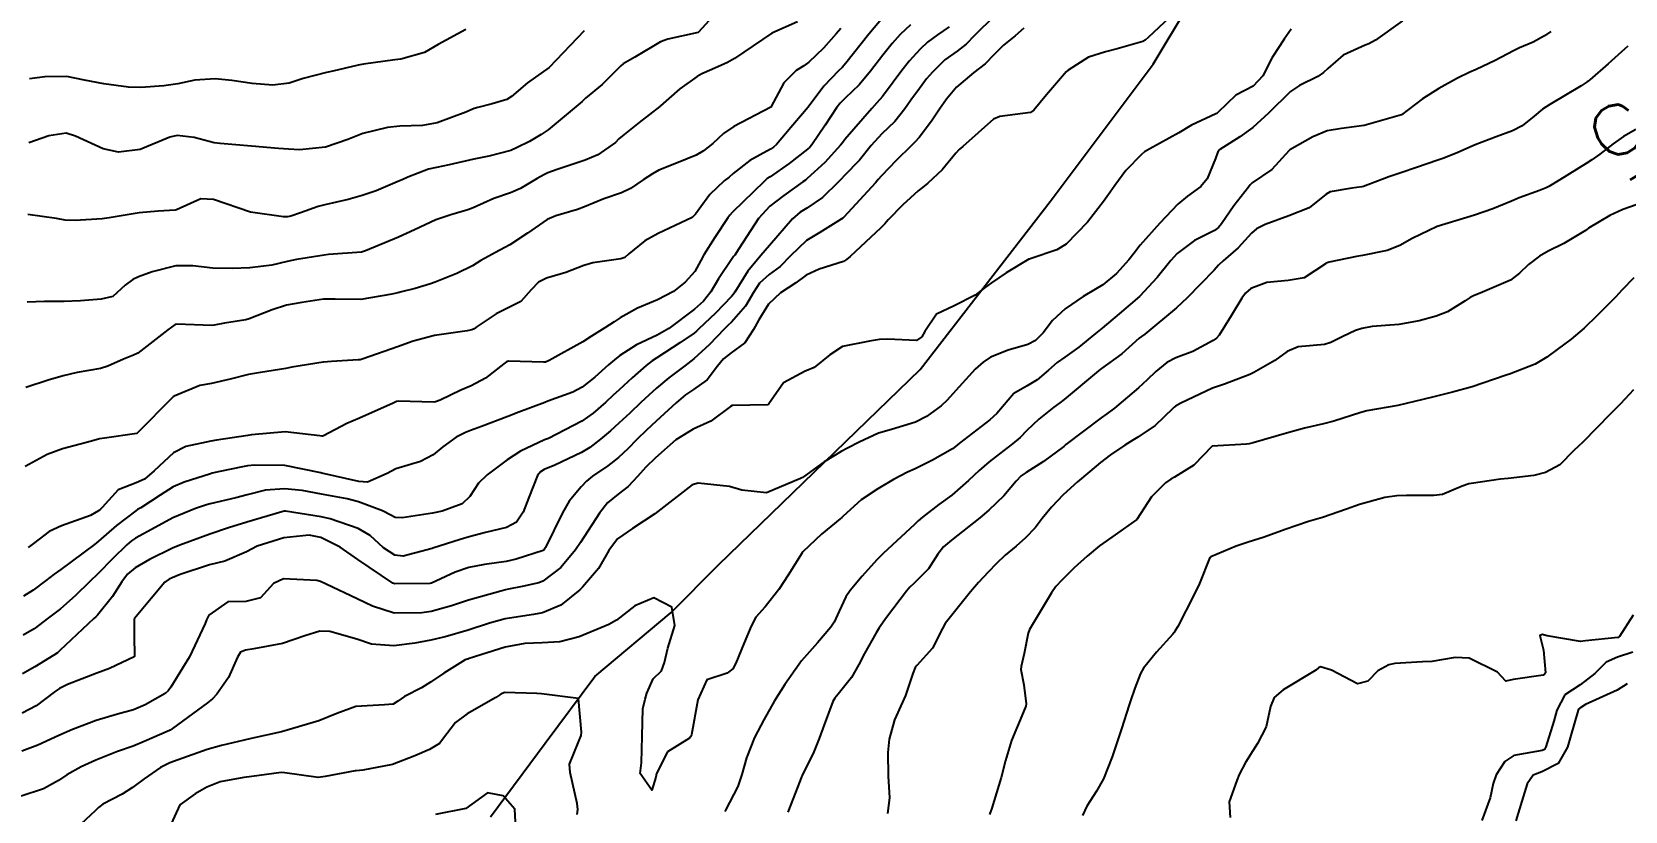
# Model space of a CAD drawing. Header units: metres. Extents: x 292545 to 299085, y 7450245 to 7463078.
# Drawn here: x 294985.4 to 295071.3, y 7462805.5 to 7462847.5 of the extents above; entities that cross this region are included whole.
import ezdxf
from ezdxf.enums import TextEntityAlignment as Align

# ---------------------------------------------------------------- set-up
doc = ezdxf.new("R2010")
doc.units = ezdxf.units.M
for name, color, linetype in [('Cotas', 45, 'Continuous'), ('Curvas de Nivel 1m', 11, 'Continuous'), ('Curvas de Nivel 5m', 15, 'Continuous'), ('Hidrografia', 140, 'Continuous')]:
    doc.layers.add(name, color=color, linetype=linetype)
doc.styles.add('Style-STANDARD', font='STANDARD.shx')

msp = doc.modelspace()

# ---------------------------------------------------------------- linework, layer by layer
at = {"layer": 'Curvas de Nivel 1m', "flags": 128}
for points, elevation in [([(295059.304, 7462848.104), (295057.852, 7462847.062), (295057.491, 7462846.866), (295057.289, 7462846.794), (295056.108, 7462846.254), (295055.27, 7462845.532), (295055.05, 7462845.308), (295054.744, 7462845.095), (295053.743, 7462844.62), (295053.255, 7462844.292), (295052.079, 7462843.127), (295051.235, 7462842.357), (295050.524, 7462841.853), (295049.448, 7462841.158), (295049.343, 7462841.037), (295049.216, 7462840.674), (295048.773, 7462839.59), (295048.424, 7462839.168), (295047.712, 7462838.65), (295047.183, 7462838.22), (295046.207, 7462837.194), (295045.161, 7462836.001), (295044.805, 7462835.565), (295044.542, 7462835.216), (295043.88, 7462834.484), (295043.132, 7462833.866), (295042.738, 7462833.627), (295042.081, 7462833.246), (295041.116, 7462832.574), (295040.432, 7462831.944), (295039.929, 7462831.272), (295039.508, 7462830.865), (295039.093, 7462830.649), (295038.032, 7462830.347), (295037.083, 7462829.972), (295036.679, 7462829.705), (295036.264, 7462829.312), (295035.059, 7462827.987), (295034.747, 7462827.644), (295034.425, 7462827.336), (295033.628, 7462826.764), (295033.044, 7462826.468), (295031.736, 7462826.066), (295031.038, 7462825.863), (295030.006, 7462825.39), (295029.371, 7462825.054), (295029.025, 7462824.873), (295028.109, 7462824.317), (295027.004, 7462823.511), (295026.95, 7462823.475), (295026.84, 7462823.422), (295024.995, 7462822.656), (295023.67, 7462822.79), (295022.998, 7462822.986), (295021.315, 7462823.171), (295020.999, 7462823.077), (295018.983, 7462821.52), (295017.779, 7462820.727), (295016.969, 7462820.175), (295016.492, 7462819.547), (295015.94, 7462818.564), (295015.078, 7462817.568), (295014.932, 7462817.429), (295013.906, 7462816.598), (295012.919, 7462816.175), (295012.428, 7462816.084), (295010.915, 7462815.852), (295010.058, 7462815.623), (295008.909, 7462815.241), (295007.673, 7462814.885), (295006.903, 7462814.707), (295006.032, 7462814.538), (295004.9, 7462814.394), (295003.702, 7462814.499), (295002.903, 7462814.767), (295001.448, 7462815.184), (295000.908, 7462815.194), (295000.102, 7462814.939), (294998.901, 7462814.524), (294997.359, 7462814.234), (294996.897, 7462814.176), (294996.626, 7462814.053), (294996.462, 7462813.784), (294995.98, 7462812.686), (294995.356, 7462811.795), (294995.119, 7462811.539), (294994.858, 7462811.322), (294992.957, 7462809.941), (294992.843, 7462809.85), (294992.806, 7462809.83), (294991.44, 7462809.241), (294990.834, 7462809), (294989.991, 7462808.699), (294988.827, 7462808.239), (294988.031, 7462807.882), (294987.258, 7462807.452), (294986.812, 7462807.147), (294986.014, 7462806.698), (294984.798, 7462806.289)], 678), ([(295037.304, 7462848.369), (295036.218, 7462847.316), (295035.77, 7462846.839), (295035.28, 7462846.474), (295034.616, 7462845.993), (295033.952, 7462845.343), (295033.639, 7462844.966), (295033.254, 7462844.459), (295032.782, 7462843.822), (295032.457, 7462843.358), (295031.917, 7462842.682), (295031.229, 7462842.014), (295030.647, 7462841.379), (295030.012, 7462840.587), (295029.198, 7462839.739), (295029.027, 7462839.571), (295028.869, 7462839.403), (295028.02, 7462838.576), (295027.179, 7462838.009), (295026.818, 7462837.782), (295026.398, 7462837.428), (295025.158, 7462835.984), (295024.703, 7462835.454), (295023.99, 7462834.612), (295023.287, 7462833.468), (295023.225, 7462833.365), (295023.121, 7462833.239), (295022.246, 7462832.344), (295021.349, 7462831.488), (295021.223, 7462831.367), (295021.101, 7462831.263), (295020.327, 7462830.733), (295019.087, 7462829.923), (295018.837, 7462829.771), (295018.509, 7462829.526), (295017.762, 7462828.844), (295017.063, 7462828.207), (295016.71, 7462827.892), (295016.336, 7462827.547), (295015.656, 7462826.945), (295015.042, 7462826.514), (295013.239, 7462825.587), (295013.032, 7462825.504), (295011.728, 7462824.9), (295011.021, 7462824.435), (295009.935, 7462823.626), (295009.464, 7462823.175), (295008.995, 7462822.456), (295008.582, 7462822.051), (295007.516, 7462821.655), (295007.071, 7462821.57), (295006.982, 7462821.557), (295005.347, 7462821.309), (295004.979, 7462821.317), (295004.739, 7462821.443), (295004.297, 7462821.69), (295002.99, 7462822.168), (295002.385, 7462822.323), (295000.996, 7462822.589), (294999.964, 7462822.774), (294999, 7462822.871), (294997.977, 7462822.787), (294996.994, 7462822.549), (294996.388, 7462822.39), (294994.987, 7462822.054), (294994.79, 7462821.998), (294994.199, 7462821.812), (294992.978, 7462821.305), (294992.027, 7462820.785), (294990.967, 7462820.216), (294990.747, 7462820.071), (294990.504, 7462819.855), (294989.726, 7462819.091), (294988.947, 7462818.302), (294988.514, 7462817.876), (294987.717, 7462817.102), (294986.92, 7462816.394), (294986.64, 7462816.18), (294986.276, 7462815.906), (294985.498, 7462815.323), (294984.903, 7462814.972)], 682), ([(295026.674, 7462848.051), (295025.293, 7462847.44), (295023.279, 7462846.064), (295022.9, 7462845.851), (295022.045, 7462845.482), (295021.52, 7462845.236), (295021.267, 7462845.096), (295020.325, 7462844.431), (295019.284, 7462843.519), (295019.243, 7462843.486), (295018.137, 7462842.628), (295017.227, 7462841.907), (295017.035, 7462841.732), (295016.849, 7462841.544), (295015.896, 7462840.87), (295015.213, 7462840.59), (295013.703, 7462840.078), (295013.206, 7462839.898), (295012.992, 7462839.805), (295012.631, 7462839.596), (295011.739, 7462839.061), (295011.191, 7462838.821), (295010.288, 7462838.518), (295009.179, 7462838.026), (295008.9, 7462837.912), (295007.975, 7462837.648), (295007.17, 7462837.367), (295006.008, 7462836.828), (295005.16, 7462836.429), (295003.373, 7462835.707), (295003.213, 7462835.648), (295003.152, 7462835.635), (295001.379, 7462835.498), (295001.149, 7462835.471), (294999.657, 7462835.234), (294999.147, 7462835.126), (294998.318, 7462834.936), (294997.143, 7462834.787), (294996.185, 7462834.747), (294995.143, 7462834.767), (294994.067, 7462834.888), (294993.144, 7462834.885), (294991.867, 7462834.566), (294991.137, 7462834.297), (294990.829, 7462834.161), (294990.42, 7462833.857), (294989.742, 7462833.245), (294989.121, 7462833.096), (294987.995, 7462833.006), (294987.119, 7462832.974), (294986.058, 7462832.972), (294985.118, 7462832.938)], 687), ([(295022.265, 7462848.519), (295021.33, 7462847.49), (295021.308, 7462847.475), (295019.674, 7462847.121), (295019.287, 7462846.966), (295017.891, 7462846.142), (295017.275, 7462845.783), (295017.142, 7462845.674), (295017.018, 7462845.543), (295016.144, 7462844.667), (295015.248, 7462843.925), (295015.054, 7462843.755), (295014.844, 7462843.566), (295013.229, 7462842.234), (295012.855, 7462841.965), (295012.218, 7462841.6), (295011.562, 7462841.264), (295011.218, 7462841.119), (295010.031, 7462840.805), (295009.213, 7462840.635), (295007.891, 7462840.331), (295007.208, 7462840.191), (295006.775, 7462840.096), (295005.652, 7462839.676), (295005.345, 7462839.534), (295005.2, 7462839.469), (295003.945, 7462838.939), (295003.188, 7462838.678), (295002.44, 7462838.462), (295001.18, 7462838.177), (295000.813, 7462838.099), (294999.865, 7462837.743), (294999.349, 7462837.57), (294999.171, 7462837.534), (294998.947, 7462837.529), (294997.173, 7462837.78), (294995.183, 7462838.474), (294994.492, 7462838.499), (294993.174, 7462837.909), (294993.105, 7462837.89), (294992.199, 7462837.835), (294991.172, 7462837.752), (294989.548, 7462837.488), (294989.168, 7462837.422), (294987.714, 7462837.338), (294987.168, 7462837.358), (294986.712, 7462837.44), (294985.17, 7462837.656)], 688), ([(295053.298, 7462847.65), (295052.917, 7462847.116), (295052.272, 7462846.131), (295051.779, 7462845.132), (295051.257, 7462844.582), (295050.316, 7462844.086), (295049.35, 7462843.159), (295049.292, 7462843.11), (295049.242, 7462843.085), (295047.93, 7462842.479), (295047.232, 7462842.057), (295045.679, 7462841.203), (295045.393, 7462841.035), (295045.218, 7462840.889), (295044.389, 7462840.034), (295043.784, 7462839.224), (295043.544, 7462838.871), (295043.184, 7462838.365), (295042.307, 7462837.243), (295041.161, 7462836.061), (295040.667, 7462835.756), (295039.27, 7462835.279), (295039.18, 7462835.252), (295039.152, 7462835.245), (295037.919, 7462834.514), (295037.133, 7462833.969), (295036.743, 7462833.691), (295036.247, 7462833.313), (295035.117, 7462832.736), (295034.171, 7462832.281), (295033.537, 7462831.346), (295033.376, 7462831.07), (295033.098, 7462830.861), (295031.534, 7462830.93), (295031.098, 7462830.918), (295030.548, 7462830.829), (295029.094, 7462830.539), (295028.411, 7462830.085), (295027.57, 7462829.415), (295027.235, 7462829.264), (295027.08, 7462829.216), (295025.924, 7462828.583), (295025.134, 7462827.449), (295025.052, 7462827.392), (295023.158, 7462827.363), (295023.051, 7462827.306), (295022.002, 7462826.522), (295021.039, 7462826.085), (295020.114, 7462825.504), (295019.023, 7462824.546), (295018.499, 7462824.044), (295018.035, 7462823.53), (295017.548, 7462822.991), (295016.998, 7462822.574), (295016.432, 7462822.105), (295015.994, 7462821.55), (295014.967, 7462819.978), (295014.692, 7462819.573), (295013.904, 7462818.625), (295012.937, 7462817.886), (295012.727, 7462817.801), (295011.818, 7462817.601), (295011.088, 7462817.452), (295010.931, 7462817.415), (295010.666, 7462817.35), (295008.925, 7462816.871), (295008.014, 7462816.557), (295006.919, 7462816.258), (295006.408, 7462816.175), (295004.918, 7462816.165), (295003.757, 7462816.533), (295002.925, 7462816.936), (295001.257, 7462817.727), (295000.944, 7462817.873), (295000.747, 7462817.93), (294998.946, 7462818.023), (294998.403, 7462817.758), (294997.703, 7462816.996), (294996.928, 7462816.785), (294995.951, 7462816.766), (294994.917, 7462816.054), (294994.831, 7462815.884), (294994.797, 7462815.802), (294994.721, 7462815.613), (294993.881, 7462813.815), (294993.509, 7462813.195), (294992.868, 7462812.168), (294992.728, 7462811.968), (294992.564, 7462811.833), (294991.482, 7462811.219), (294990.854, 7462810.959), (294989.989, 7462810.721), (294988.848, 7462810.378), (294987.578, 7462809.889), (294986.84, 7462809.566), (294985.707, 7462809.038), (294984.831, 7462808.731)], 679), ([(295038.877, 7462847.704), (295038.41, 7462847.289), (295037.787, 7462846.794), (295037.278, 7462846.289), (295036.786, 7462845.792), (295036.186, 7462845.316), (295035.255, 7462844.534), (295034.704, 7462843.879), (295034.329, 7462843.339), (295033.895, 7462842.685), (295033.228, 7462841.82), (295033.01, 7462841.568), (295032.803, 7462841.354), (295032.001, 7462840.572), (295031.199, 7462839.745), (295031.025, 7462839.543), (295030.876, 7462839.375), (295029.174, 7462837.511), (295029.114, 7462837.46), (295029.037, 7462837.401), (295027.881, 7462836.697), (295027.161, 7462836.258), (295026.295, 7462835.433), (295025.738, 7462834.847), (295025.137, 7462834.421), (295024.62, 7462833.965), (295024.306, 7462833.458), (295023.867, 7462832.711), (295023.107, 7462831.856), (295022.91, 7462831.667), (295022.723, 7462831.474), (295021.934, 7462830.642), (295021.087, 7462829.874), (295020.59, 7462829.497), (295019.729, 7462828.854), (295019.065, 7462828.293), (295018.66, 7462827.923), (295018.232, 7462827.528), (295017.629, 7462826.952), (295017.042, 7462826.4), (295016.588, 7462825.994), (295016.054, 7462825.55), (295015.481, 7462825.102), (295015.026, 7462824.823), (295013.586, 7462824.149), (295013.016, 7462823.904), (295012.816, 7462823.791), (295012.647, 7462823.594), (295012.184, 7462822.409), (295011.877, 7462821.601), (295011.51, 7462821.073), (295010.975, 7462820.782), (295009.85, 7462820.505), (295008.969, 7462820.279), (295008.472, 7462820.141), (295007.007, 7462819.66), (295006.976, 7462819.647), (295005.401, 7462819.231), (295004.957, 7462819.288), (295004.348, 7462819.689), (295003.617, 7462820.347), (295002.973, 7462820.723), (295001.461, 7462821.242), (295000.979, 7462821.366), (294999.064, 7462821.667), (294998.982, 7462821.661), (294998.858, 7462821.628), (294996.976, 7462821.062), (294995.989, 7462820.773), (294994.969, 7462820.417), (294993.353, 7462819.824), (294992.961, 7462819.661), (294991.732, 7462819.066), (294990.95, 7462818.607), (294990.541, 7462818.26), (294990.229, 7462817.857), (294989.73, 7462817.062), (294988.916, 7462816.057), (294988.823, 7462815.963), (294988.728, 7462815.873), (294986.895, 7462814.142), (294986.764, 7462814.031), (294986.564, 7462813.903), (294985.537, 7462813.263), (294984.883, 7462812.893)], 681), ([(295034.85, 7462847.782), (295034.218, 7462847.341), (295033.689, 7462846.944), (295033.281, 7462846.567), (295032.695, 7462845.932), (295032.249, 7462845.36), (295031.838, 7462844.791), (295031.253, 7462844.029), (295030.948, 7462843.674), (295030.676, 7462843.379), (295029.226, 7462841.711), (295029.092, 7462841.533), (295028.997, 7462841.402), (295028.151, 7462840.468), (295027.196, 7462839.596), (295027.097, 7462839.518), (295026.964, 7462839.422), (295025.932, 7462838.686), (295025.18, 7462838.103), (295024.569, 7462837.449), (295023.505, 7462835.813), (295023.286, 7462835.469), (295023.23, 7462835.391), (295023.15, 7462835.281), (295022.413, 7462834.198), (295021.994, 7462833.481), (295021.61, 7462832.993), (295021.114, 7462832.554), (295019.741, 7462831.51), (295019.099, 7462831.145), (295017.995, 7462830.63), (295017.088, 7462830.056), (295016.799, 7462829.83), (295016.475, 7462829.546), (295015.744, 7462828.882), (295015.065, 7462828.345), (295014.552, 7462828.076), (295013.211, 7462827.588), (295013.052, 7462827.53), (295011.652, 7462826.999), (295011.044, 7462826.762), (295009.634, 7462826.226), (295009.037, 7462826.011), (295008.772, 7462825.906), (295008.256, 7462825.648), (295007.544, 7462825.139), (295007.023, 7462824.694), (295006.345, 7462824.342), (295005.016, 7462823.94), (295004.549, 7462823.687), (295003.484, 7462823.225), (295003.006, 7462823.265), (295001.026, 7462823.717), (295000.966, 7462823.73), (294999.017, 7462824.132), (294997.391, 7462824.149), (294997.016, 7462824.106), (294996.739, 7462824.059), (294995.51, 7462823.795), (294995.103, 7462823.708), (294995.011, 7462823.684), (294993.587, 7462823.232), (294993, 7462822.968), (294992.303, 7462822.527), (294991.252, 7462821.847), (294991.085, 7462821.746), (294990.981, 7462821.676), (294989.943, 7462820.89), (294988.965, 7462820.048), (294988.751, 7462819.873), (294986.949, 7462818.52), (294986.591, 7462818.259), (294986.119, 7462817.908), (294985.447, 7462817.403), (294984.93, 7462817.089)], 683), ([(295029.003, 7462847.695), (295028.759, 7462847.405), (295028.072, 7462846.625), (295027.277, 7462845.871), (295027.015, 7462845.683), (295026.607, 7462845.427), (295025.937, 7462844.759), (295025.243, 7462843.44), (295023.232, 7462842.405), (295022.683, 7462842.021), (295022.106, 7462841.481), (295021.605, 7462841.098), (295021.214, 7462840.868), (295020.241, 7462840.471), (295019.201, 7462840.049), (295018.86, 7462839.861), (295018.355, 7462839.528), (295017.663, 7462839.06), (295017.186, 7462838.827), (295016.233, 7462838.504), (295015.181, 7462838.076), (295014.813, 7462837.931), (295013.633, 7462837.583), (295013.171, 7462837.382), (295012.109, 7462836.655), (295011.157, 7462836.025), (295010.89, 7462835.878), (295010.376, 7462835.618), (295009.599, 7462835.172), (295009.142, 7462834.887), (295008.3, 7462834.478), (295007.128, 7462834.014), (295006.873, 7462833.917), (295006.049, 7462833.671), (295005.314, 7462833.485), (295005.121, 7462833.439), (295004.791, 7462833.357), (295003.117, 7462833.085), (295001.744, 7462833.096), (295001.117, 7462833.09), (294999.941, 7462832.921), (294999.118, 7462832.775), (294998.348, 7462832.528), (294997.107, 7462832.029), (294996.911, 7462831.976), (294995.77, 7462831.793), (294995.208, 7462831.693), (294995.102, 7462831.682), (294993.174, 7462831.747), (294993.102, 7462831.729), (294992.707, 7462831.433), (294991.086, 7462830.189), (294990.866, 7462830.071), (294990.32, 7462829.858), (294989.468, 7462829.475), (294989.075, 7462829.355), (294987.826, 7462829.134), (294987.069, 7462828.966), (294986.253, 7462828.72), (294985.059, 7462828.323)], 686), ([(295032.77, 7462847.883), (295032.208, 7462847.361), (295031.773, 7462846.878), (295031.282, 7462846.256), (295030.619, 7462845.38), (295029.997, 7462844.654), (295029.251, 7462843.937), (295028.981, 7462843.668), (295028.779, 7462843.405), (295028.162, 7462842.482), (295027.448, 7462841.418), (295027.344, 7462841.296), (295027.219, 7462841.182), (295026.223, 7462840.415), (295025.197, 7462839.698), (295025.044, 7462839.594), (295024.87, 7462839.445), (295023.176, 7462837.777), (295023.024, 7462837.622), (295022.91, 7462837.473), (295022.219, 7462836.423), (295021.629, 7462835.485), (295021.461, 7462835.174), (295021.139, 7462834.586), (295020.623, 7462834.005), (295019.985, 7462833.507), (295019.118, 7462833.051), (295018.041, 7462832.604), (295017.108, 7462832.09), (295016.781, 7462831.868), (295016.284, 7462831.548), (295015.56, 7462831.094), (295015.095, 7462830.789), (295013.286, 7462829.788), (295013.084, 7462829.704), (295012.98, 7462829.695), (295011.084, 7462829.753), (295010.979, 7462829.716), (295010.838, 7462829.612), (295009.851, 7462828.843), (295009.065, 7462828.42), (295008.511, 7462828.196), (295007.4, 7462827.657), (295007.155, 7462827.556), (295007.052, 7462827.537), (295005.142, 7462827.589), (295005.052, 7462827.574), (295004.863, 7462827.495), (295003.043, 7462826.67), (295002.369, 7462826.387), (295001.102, 7462825.729), (295001.056, 7462825.707), (295001.033, 7462825.708), (295000.916, 7462825.731), (294999.035, 7462825.942), (294997.231, 7462825.777), (294997.033, 7462825.746), (294995.337, 7462825.49), (294995.029, 7462825.44), (294993.683, 7462825.157), (294993.023, 7462824.805), (294991.979, 7462823.836), (294991.46, 7462823.392), (294991.003, 7462823.193), (294990.036, 7462822.821), (294989.179, 7462821.868), (294989.087, 7462821.764), (294988.981, 7462821.686), (294988.533, 7462821.431), (294986.973, 7462820.876), (294986.305, 7462820.571), (294985.475, 7462819.915), (294985.18, 7462819.699)], 684), ([(295015.176, 7462847.562), (295013.273, 7462845.59), (295012.104, 7462844.758), (295011.249, 7462844.018), (295010.998, 7462843.861), (295010.206, 7462843.62), (295009.435, 7462843.434), (295009.24, 7462843.369), (295008.779, 7462843.178), (295007.232, 7462842.598), (295006.444, 7462842.455), (295005.23, 7462842.417), (295004.563, 7462842.353), (295003.226, 7462842.022), (295002.416, 7462841.712), (295001.219, 7462841.294), (294999.814, 7462841.147), (294999.217, 7462841.178), (294998.674, 7462841.215), (294997.219, 7462841.346), (294995.535, 7462841.481), (294995.22, 7462841.529), (294994.135, 7462841.811), (294993.224, 7462841.925), (294992.815, 7462841.826), (294991.216, 7462841.162), (294990.047, 7462841.029), (294989.216, 7462841.199), (294987.727, 7462841.885), (294987.224, 7462842.044), (294986.3, 7462841.904), (294985.219, 7462841.53)], 689), ([(295067.299, 7462847.533), (295066.964, 7462847.286), (295066.344, 7462846.959), (295065.611, 7462846.643), (295065.286, 7462846.486), (295064.3, 7462845.957), (295063.27, 7462845.483), (295062.926, 7462845.337), (295062.262, 7462845.005), (295061.257, 7462844.447), (295060.376, 7462843.904), (295059.243, 7462843.04), (295057.237, 7462842.452), (295056.021, 7462842.297), (295055.234, 7462842.167), (295054.472, 7462841.856), (295053.223, 7462841.146), (295053.186, 7462841.111), (295052.253, 7462840.079), (295051.196, 7462839.376), (295051.081, 7462839.254), (295051.002, 7462839.142), (295050.201, 7462838.132), (295049.54, 7462837.156), (295049.377, 7462836.951), (295049.169, 7462836.802), (295048.084, 7462836.25), (295047.157, 7462835.56), (295046.817, 7462835.185), (295046.075, 7462834.26), (295045.123, 7462833.233), (295044.024, 7462832.311), (295043.106, 7462831.538), (295042.754, 7462831.235), (295041.842, 7462830.499), (295041.083, 7462829.963), (295040.671, 7462829.672), (295040.205, 7462829.269), (295039.596, 7462828.747), (295039.064, 7462828.429), (295038.345, 7462828.002), (295037.728, 7462827.293), (295037.422, 7462826.924), (295037.046, 7462826.594), (295035.404, 7462825.324), (295035.202, 7462825.156), (295035.028, 7462825.028), (295033.952, 7462824.407), (295033.012, 7462823.95), (295032.601, 7462823.764), (295031.858, 7462823.367), (295030.998, 7462822.862), (295030.112, 7462822.268), (295029.144, 7462821.398), (295029.065, 7462821.316), (295028.981, 7462821.242), (295027.959, 7462820.424), (295026.963, 7462819.466), (295026.928, 7462819.421), (295026.169, 7462818.207), (295025.675, 7462817.439), (295024.923, 7462816.499), (295024.429, 7462815.944), (295024.176, 7462815.457), (295023.793, 7462814.572), (295023.342, 7462813.466), (295023.186, 7462813.169), (295022.885, 7462812.931), (295021.785, 7462812.576), (295021.297, 7462811.486), (295020.957, 7462809.612), (295020.907, 7462809.499), (295020.842, 7462809.429), (295019.664, 7462808.682), (295019.068, 7462807.518), (295019.025, 7462807.313), (295018.809, 7462806.615), (295018.191, 7462807.526), (295018.252, 7462808.102), (295018.296, 7462809.525), (295018.339, 7462811.006), (295018.458, 7462811.524), (295018.548, 7462811.843), (295018.88, 7462812.629), (295019.337, 7462813.063), (295019.494, 7462813.511), (295019.672, 7462814.28), (295020.051, 7462815.503), (295019.899, 7462816.482), (295018.928, 7462816.994), (295017.902, 7462816.551), (295016.915, 7462815.783), (295016.491, 7462815.546), (295014.906, 7462814.881), (295013.859, 7462814.625), (295012.903, 7462814.569), (295011.974, 7462814.527), (295010.9, 7462814.33), (295008.971, 7462813.716), (295008.893, 7462813.688), (295008.856, 7462813.678), (295008.755, 7462813.641), (295007.601, 7462812.934), (295006.875, 7462812.438), (295006.389, 7462812.145), (295005.472, 7462811.674), (295005.116, 7462811.421), (295004.859, 7462811.252), (295004.394, 7462811.223), (295002.857, 7462811.131), (295001.822, 7462810.751), (295000.849, 7462810.361), (294998.843, 7462809.76), (294997.21, 7462809.406), (294996.838, 7462809.322), (294995.6, 7462809.028), (294994.833, 7462808.819), (294993.263, 7462808.26), (294992.826, 7462808.091), (294992.644, 7462808.012), (294992.317, 7462807.835), (294991.432, 7462807.225), (294990.807, 7462806.759), (294990.247, 7462806.41), (294989.214, 7462805.866), (294988.967, 7462805.692), (294988.789, 7462805.513), (294987.042, 7462803.896)], 677), ([(295071.457, 7462846.732), (295071.288, 7462846.6), (295070.399, 7462845.786), (295069.401, 7462844.919), (295069.328, 7462844.854), (295069.262, 7462844.809), (295068.937, 7462844.602), (295067.249, 7462843.588), (295066.86, 7462843.34), (295066.404, 7462842.958), (295065.758, 7462842.442), (295065.235, 7462842.169), (295064.36, 7462841.851), (295063.227, 7462841.414), (295062.279, 7462841.004), (295061.537, 7462840.697), (295061.216, 7462840.587), (295060.05, 7462840.192), (295059.206, 7462839.905), (295058.564, 7462839.688), (295057.194, 7462839.174), (295057.109, 7462839.156), (295056.563, 7462839.076), (295055.393, 7462838.886), (295055.19, 7462838.752), (295054.267, 7462838.015), (295053.178, 7462837.592), (295051.905, 7462837.129), (295051.426, 7462836.879), (295051.166, 7462836.646), (295050.433, 7462835.868), (295049.638, 7462835.155), (295049.385, 7462834.922), (295049.145, 7462834.66), (295048.403, 7462833.899), (295047.684, 7462833.174), (295047.117, 7462832.629), (295045.402, 7462831.207), (295045.221, 7462831.089), (295045.1, 7462830.991), (295044.16, 7462830.146), (295043.075, 7462829.354), (295043.003, 7462829.303), (295042.911, 7462829.232), (295041.057, 7462827.684), (295040.818, 7462827.499), (295040.495, 7462827.266), (295039.687, 7462826.633), (295039.04, 7462826.006), (295038.683, 7462825.637), (295038.266, 7462825.288), (295037.559, 7462824.761), (295037.018, 7462824.327), (295036.467, 7462823.853), (295035.889, 7462823.317), (295034.995, 7462822.535), (295034.303, 7462822.024), (295033.41, 7462821.346), (295033.185, 7462821.144), (295032.979, 7462820.943), (295031.285, 7462819.375), (295031.123, 7462819.215), (295030.958, 7462819.037), (295030.168, 7462818.165), (295029.515, 7462817.394), (295029.287, 7462817.039), (295028.922, 7462816.273), (295028.644, 7462815.674), (295028.464, 7462815.404), (295027.755, 7462814.561), (295026.895, 7462813.585), (295026.764, 7462813.422), (295025.99, 7462812.319), (295025.428, 7462811.442), (295024.853, 7462810.414), (295024.357, 7462809.455), (295023.915, 7462808.371), (295023.672, 7462807.461), (295023.458, 7462806.812), (295022.794, 7462805.542), (295022.754, 7462805.471)], 676), ([(295071.899, 7462838.18), (295071.183, 7462837.937), (295070.488, 7462837.599), (295069.34, 7462836.918), (295069.242, 7462836.85), (295069.171, 7462836.795), (295068.001, 7462836.097), (295067.154, 7462835.676), (295066.693, 7462835.411), (295066.105, 7462834.96), (295065.61, 7462834.493), (295065.134, 7462834.125), (295063.613, 7462833.478), (295063.126, 7462833.277), (295062.946, 7462833.18), (295062.689, 7462833.004), (295061.727, 7462832.404), (295061.114, 7462832.172), (295060.209, 7462831.932), (295059.11, 7462831.731), (295057.659, 7462831.612), (295057.107, 7462831.517), (295056.774, 7462831.406), (295056.084, 7462831.08), (295055.436, 7462830.749), (295055.096, 7462830.658), (295053.682, 7462830.517), (295053.09, 7462830.276), (295052.409, 7462829.794), (295051.282, 7462829.137), (295051.072, 7462829.037), (295049.7, 7462828.52), (295049.064, 7462828.29), (295047.352, 7462827.482), (295047.054, 7462827.321), (295046.98, 7462827.264), (295046.91, 7462827.191), (295045.956, 7462826.288), (295045.037, 7462825.662), (295044.753, 7462825.496), (295044.32, 7462825.217), (295043.556, 7462824.694), (295043.019, 7462824.282), (295042.442, 7462823.808), (295041.766, 7462823.249), (295040.996, 7462822.552), (295040.368, 7462821.888), (295039.874, 7462821.271), (295039.483, 7462820.77), (295038.972, 7462820.232), (295038.472, 7462819.781), (295037.881, 7462819.291), (295037.406, 7462818.845), (295036.949, 7462818.369), (295036.436, 7462817.812), (295036.004, 7462817.314), (295034.919, 7462815.968), (295034.645, 7462815.603), (295034.492, 7462815.334), (295033.963, 7462814.278), (295033.114, 7462813.348), (295033.012, 7462813.228), (295032.886, 7462812.919), (295032.497, 7462811.727), (295032.337, 7462811.358), (295031.91, 7462810.42), (295031.623, 7462809.368), (295031.545, 7462808.656), (295031.566, 7462807.369), (295031.64, 7462806.206), (295031.528, 7462805.369)], 674), ([(295071.778, 7462834.252), (295071.13, 7462833.581), (295070.81, 7462833.219), (295070.509, 7462832.906), (295069.81, 7462832.219), (295069.109, 7462831.536), (295068.4, 7462830.931), (295067.652, 7462830.384), (295067.088, 7462829.968), (295066.45, 7462829.589), (295065.074, 7462829.056), (295065.011, 7462829.034), (295064.84, 7462828.973), (295063.067, 7462828.359), (295062.004, 7462828.071), (295061.061, 7462827.852), (295060.401, 7462827.685), (295059.056, 7462827.359), (295057.386, 7462827.065), (295057.052, 7462826.989), (295055.608, 7462826.524), (295055.046, 7462826.376), (295054.01, 7462826.133), (295053.041, 7462825.871), (295051.241, 7462825.343), (295051.034, 7462825.295), (295050.893, 7462825.283), (295049.033, 7462825.16), (295048.045, 7462824.147), (295047.008, 7462823.496), (295046.811, 7462823.387), (295046.523, 7462823.195), (295045.765, 7462822.433), (295044.983, 7462821.21), (295043.805, 7462820.391), (295042.969, 7462819.798), (295042.296, 7462819.24), (295041.6, 7462818.603), (295040.943, 7462817.961), (295040.607, 7462817.594), (295040.373, 7462817.266), (295039.835, 7462816.359), (295039.188, 7462815.277), (295039.109, 7462815.079), (295038.893, 7462813.981), (295038.734, 7462813.282), (295038.723, 7462813.124), (295038.873, 7462812.296), (295039.005, 7462811.279), (295038.988, 7462811.152), (295038.858, 7462810.835), (295038.222, 7462809.289), (295037.896, 7462808.225), (295037.652, 7462807.297), (295037.146, 7462805.654), (295037.027, 7462805.306)], 673), ([(295071.753, 7462828.206), (295071.058, 7462827.444), (295070.522, 7462826.908), (295069.038, 7462825.391), (295068.793, 7462825.175), (295068.543, 7462824.935), (295067.797, 7462824.166), (295067.015, 7462823.742), (295066.386, 7462823.582), (295065.01, 7462823.432), (295064.595, 7462823.39), (295063.005, 7462823.158), (295062.874, 7462823.132), (295062.527, 7462823.005), (295061.454, 7462822.559), (295060.998, 7462822.511), (295059.527, 7462822.505), (295058.997, 7462822.485), (295058.348, 7462822.401), (295056.992, 7462822.027), (295056.29, 7462821.777), (295054.985, 7462821.328), (295054.239, 7462821.101), (295052.978, 7462820.672), (295051.846, 7462820.259), (295050.971, 7462819.989), (295050.338, 7462819.777), (295048.963, 7462819.199), (295048.919, 7462819.161), (295048.347, 7462817.764), (295048.07, 7462817.173), (295047.18, 7462815.45), (295047.027, 7462815.188), (295046.983, 7462815.118), (295046.91, 7462815.028), (295046.033, 7462814.061), (295045.342, 7462813.205), (295045.177, 7462812.91), (295044.872, 7462812.126), (295044.637, 7462811.441), (295044.562, 7462811.213), (295044.139, 7462809.928), (295043.907, 7462809.219), (295043.638, 7462808.414), (295043.182, 7462807.234), (295042.806, 7462806.559), (295042.285, 7462805.758), (295042.037, 7462805.248)], 672), ([(295071.752, 7462816.064), (295071.003, 7462814.899), (295070.953, 7462814.859), (295070.912, 7462814.851), (295069.166, 7462814.669), (295068.908, 7462814.635), (295067.112, 7462814.948), (295066.913, 7462815.003), (295066.854, 7462815.01), (295066.716, 7462814.952), (295066.901, 7462814.161), (295067.017, 7462812.949), (295066.959, 7462812.873), (295066.882, 7462812.814), (295065.265, 7462812.58), (295064.878, 7462812.5), (295064.647, 7462812.74), (295064.422, 7462812.977), (295062.894, 7462813.735), (295062.135, 7462813.767), (295060.891, 7462813.566), (295060.378, 7462813.537), (295058.889, 7462813.454), (295058.561, 7462813.38), (295057.97, 7462813.059), (295057.442, 7462812.5), (295056.876, 7462812.356), (295055.482, 7462813.084), (295054.886, 7462813.27), (295054.765, 7462813.212), (295054.621, 7462813.094), (295052.872, 7462812.022), (295052.375, 7462811.618), (295052.178, 7462811.127), (295051.945, 7462810.036), (295051.488, 7462809.134), (295051.227, 7462808.746), (295050.828, 7462808.116), (295050.493, 7462807.468), (295050.366, 7462807.144), (295049.963, 7462805.987), (295050.004, 7462805.148)], 671), ([(295014.79, 7462805.309), (295014.833, 7462805.569), (295014.798, 7462805.894), (295014.412, 7462807.574), (295014.378, 7462808.024), (295014.839, 7462809.168), (295014.998, 7462809.568), (295015.028, 7462809.75), (295014.863, 7462811.57), (295012.866, 7462811.819), (295012.623, 7462811.836), (295010.867, 7462811.883), (295010.674, 7462811.804), (295010.404, 7462811.617), (295008.854, 7462810.735), (295008.223, 7462810.272), (295007.763, 7462809.651), (295007.364, 7462809.129), (295006.834, 7462808.815), (295006.034, 7462808.465), (295004.826, 7462808.01), (295003.222, 7462807.704), (295002.866, 7462807.665), (295002.822, 7462807.66), (295001.191, 7462807.352), (295000.816, 7462807.299), (294999.016, 7462807.561), (294998.82, 7462807.57), (294997.24, 7462807.352), (294996.816, 7462807.306), (294995.529, 7462807.076), (294994.808, 7462806.783), (294994.182, 7462806.43), (294993.367, 7462805.821), (294992.78, 7462804.565)], 676), ([(295071.416, 7462812.356), (295070.874, 7462812.017), (295069.177, 7462811.236), (295068.864, 7462811.039), (295068.803, 7462810.991), (295068.771, 7462810.931), (295068.339, 7462809.444), (295068.195, 7462808.936), (295067.707, 7462808.064), (295066.823, 7462807.607), (295066.352, 7462807.423), (295066.028, 7462806.958), (295065.745, 7462806.019), (295065.424, 7462804.964)], 669)]:
    msp.add_lwpolyline(points, dxfattribs=dict(at, elevation=elevation))
at = {"layer": 'Curvas de Nivel 5m', "flags": 128}
for points, elevation in [([(295047.309, 7462848.827), (295045.592, 7462847.206), (295045.432, 7462847.067), (295045.29, 7462846.996), (295043.916, 7462846.592), (295043.281, 7462846.436), (295042.373, 7462846.142), (295041.266, 7462845.444), (295041.168, 7462845.348), (295041.081, 7462845.253), (295040.099, 7462844.115), (295039.417, 7462843.277), (295039.242, 7462843.151), (295037.584, 7462842.952), (295037.238, 7462842.796), (295035.592, 7462841.324), (295035.391, 7462841.156), (295035.218, 7462840.972), (295034.469, 7462840.073), (295033.708, 7462839.345), (295033.421, 7462839.117), (295033.189, 7462838.938), (295032.356, 7462838.184), (295031.571, 7462837.366), (295031.382, 7462837.156), (295031.169, 7462836.946), (295029.517, 7462835.395), (295029.323, 7462835.225), (295029.149, 7462835.129), (295027.842, 7462834.713), (295027.137, 7462834.385), (295026.575, 7462833.984), (295025.762, 7462833.44), (295025.117, 7462832.821), (295024.585, 7462831.979), (295024.296, 7462831.458), (295023.824, 7462830.734), (295023.09, 7462830.205), (295022.677, 7462829.885), (295022.355, 7462829.477), (295021.807, 7462828.748), (295021.064, 7462828.22), (295020.624, 7462827.932), (295020.123, 7462827.504), (295019.043, 7462826.522), (295018.524, 7462826.039), (295018.015, 7462825.53), (295017.53, 7462825.033), (295017.023, 7462824.563), (295016.45, 7462824.114), (295015.613, 7462823.554), (295015.288, 7462823.278), (295015.004, 7462822.972), (295014.358, 7462822.204), (295013.994, 7462821.575), (295013.076, 7462819.701), (295013.013, 7462819.589), (295012.99, 7462819.562), (295012.962, 7462819.545), (295011.493, 7462819.067), (295010.953, 7462818.951), (295009.795, 7462818.783), (295008.948, 7462818.619), (295008.218, 7462818.373), (295006.935, 7462817.781), (295006.839, 7462817.757), (295004.934, 7462817.749), (295004.842, 7462817.774), (295002.953, 7462819.054), (295002.015, 7462819.719), (295000.968, 7462820.248), (295000.335, 7462820.371), (294998.968, 7462820.222), (294997.531, 7462819.771), (294996.96, 7462819.477), (294995.784, 7462818.962), (294994.953, 7462818.764), (294993.38, 7462818.257), (294992.945, 7462818.076), (294992.776, 7462818), (294992.544, 7462817.834), (294991.817, 7462816.954), (294990.913, 7462815.88), (294990.901, 7462815.862), (294990.904, 7462814.95), (294990.918, 7462813.85), (294990.911, 7462813.832), (294990.892, 7462813.816), (294989.564, 7462813.182), (294988.879, 7462812.921), (294987.306, 7462812.323), (294986.875, 7462812.096), (294986.753, 7462812.023), (294986.59, 7462811.903), (294985.605, 7462811.17), (294984.856, 7462810.775)], 680), ([(295031.302, 7462848.307), (295030.52, 7462847.382), (295029.277, 7462845.822), (295029.082, 7462845.595), (295028.887, 7462845.404), (295028.097, 7462844.575), (295027.243, 7462843.445), (295026.318, 7462842.344), (295025.542, 7462841.437), (295025.375, 7462841.284), (295025.219, 7462841.191), (295024.099, 7462840.567), (295023.199, 7462839.862), (295022.987, 7462839.681), (295022.71, 7462839.475), (295021.938, 7462838.73), (295021.175, 7462837.681), (295020.987, 7462837.493), (295019.164, 7462836.64), (295018.444, 7462836.243), (295017.585, 7462835.536), (295017.352, 7462835.336), (295017.149, 7462835.262), (295015.642, 7462835.058), (295015.143, 7462834.914), (295014.177, 7462834.535), (295013.132, 7462834.224), (295012.711, 7462834.012), (295012.315, 7462833.598), (295011.756, 7462832.964), (295011.113, 7462832.643), (295010.419, 7462832.308), (295009.405, 7462831.627), (295009.227, 7462831.503), (295009.101, 7462831.438), (295008.85, 7462831.383), (295007.098, 7462831.135), (295005.94, 7462830.826), (295005.091, 7462830.531), (295003.251, 7462829.874), (295003.084, 7462829.827), (295002.98, 7462829.815), (295001.548, 7462829.725), (295001.117, 7462829.695), (295001.082, 7462829.691), (294999.403, 7462829.422), (294999.077, 7462829.363), (294997.706, 7462829.138), (294997.072, 7462829.035), (294996.079, 7462828.779), (294995.064, 7462828.555), (294994.437, 7462828.431), (294993.053, 7462827.859), (294993.029, 7462827.845), (294993.002, 7462827.821), (294991.033, 7462825.85), (294989.293, 7462825.605), (294989.03, 7462825.556), (294988.597, 7462825.445), (294987.024, 7462825.017), (294986.205, 7462824.725), (294985.014, 7462824.072)], 685), ([(295008.779, 7462847.638), (295007.285, 7462846.827), (295006.555, 7462846.392), (295005.276, 7462846.032), (295004.964, 7462845.995), (295003.273, 7462845.758), (295002.979, 7462845.704), (295001.611, 7462845.382), (295001.267, 7462845.308), (295000.014, 7462844.99), (294999.258, 7462844.75), (294998.38, 7462844.639), (294997.257, 7462844.726), (294996.171, 7462844.879), (294995.261, 7462844.979), (294994.175, 7462844.895), (294993.256, 7462844.709), (294992.488, 7462844.598), (294991.253, 7462844.499), (294990.583, 7462844.527), (294989.255, 7462844.708), (294988.227, 7462844.912), (294987.261, 7462845.093), (294986.086, 7462845.083), (294985.259, 7462844.977)], 690), ([(295071.883, 7462842.243), (295071.228, 7462841.873), (295070.659, 7462841.468), (295069.939, 7462840.913), (295069.513, 7462840.614), (295069.208, 7462840.416), (295067.783, 7462839.525), (295067.195, 7462839.165), (295067.055, 7462839.092), (295066.693, 7462838.955), (295065.604, 7462838.55), (295065.187, 7462838.38), (295064.168, 7462837.971), (295063.179, 7462837.619), (295061.173, 7462837.02), (295059.829, 7462836.367), (295059.157, 7462835.996), (295058.477, 7462835.726), (295057.149, 7462835.457), (295056.822, 7462835.399), (295055.341, 7462835.088), (295055.194, 7462835.038), (295055.142, 7462835), (295054, 7462834.236), (295053.133, 7462834.099), (295051.99, 7462833.985), (295051.128, 7462833.662), (295050.844, 7462833.426), (295050.636, 7462833.145), (295050.069, 7462832.195), (295049.41, 7462831.157), (295049.266, 7462830.993), (295049.099, 7462830.873), (295047.993, 7462830.273), (295047.084, 7462829.929), (295046.59, 7462829.685), (295046.004, 7462829.201), (295045.535, 7462828.739), (295045.064, 7462828.314), (295044.466, 7462827.809), (295043.771, 7462827.223), (295043.359, 7462826.917), (295043.048, 7462826.698), (295041.154, 7462825.258), (295041.086, 7462825.205), (295041.031, 7462825.158), (295039.943, 7462824.347), (295039.01, 7462823.754), (295038.728, 7462823.562), (295038.458, 7462823.285), (295037.8, 7462822.487), (295036.987, 7462821.712), (295036.501, 7462821.307), (295034.971, 7462820.102), (295034.556, 7462819.745), (295034.246, 7462819.337), (295033.735, 7462818.559), (295032.939, 7462817.758), (295032.726, 7462817.563), (295032.554, 7462817.356), (295031.479, 7462815.932), (295031.074, 7462815.378), (295030.91, 7462815.11), (295030.295, 7462813.99), (295029.98, 7462813.389), (295029.583, 7462812.693), (295028.869, 7462811.798), (295028.686, 7462811.581), (295028.582, 7462811.403), (295028.107, 7462810.151), (295027.843, 7462809.41), (295027.551, 7462808.694), (295026.93, 7462807.419), (295026.891, 7462807.34), (295026.81, 7462807.144), (295026.154, 7462805.43)], 675), ([(295071.729, 7462814.063), (295070.896, 7462813.785), (295070.279, 7462813.522), (295069.685, 7462812.918), (295068.877, 7462812.299), (295068.057, 7462811.753), (295067.626, 7462810.942), (295067.465, 7462810.336), (295067.04, 7462808.948), (295066.969, 7462808.821), (295066.84, 7462808.765), (295065.312, 7462808.49), (295064.831, 7462808.17), (295064.359, 7462807.438), (295064.201, 7462806.979), (295064.025, 7462806.202), (295063.573, 7462804.988)], 670), ([(295011.468, 7462804.921), (295011.425, 7462805.604), (295010.803, 7462806.315), (295009.957, 7462806.472), (295008.793, 7462805.64), (295007.143, 7462805.302)], 675)]:
    msp.add_lwpolyline(points, dxfattribs=dict(at, elevation=elevation))
at = {"layer": 'Hidrografia'}
msp.add_lwpolyline([(295010.109, 7462805.186), (295013.058, 7462809.156), (295015.751, 7462812.742), (295019.854, 7462816.2), (295022.419, 7462818.762), (295033.286, 7462829.303), (295040.292, 7462838.358), (295045.856, 7462845.767), (295051.419, 7462855.028), (295054.098, 7462860.584), (295055.747, 7462868.61), (295057.601, 7462872.932), (295060.692, 7462878.694), (295065.225, 7462884.25), (295067.698, 7462887.543), (295074.256, 7462896.561)], dxfattribs=at)

# ---------------------------------------------------------------- texts
at = {"layer": 'Cotas', "style": 'Style-STANDARD'}
msp.add_text('675', height=4, rotation=211.51349, dxfattribs=at).set_placement((295073.873, 7462843.269, 675), align=Align.MIDDLE_CENTER)

doc.saveas('drawing.dxf')
